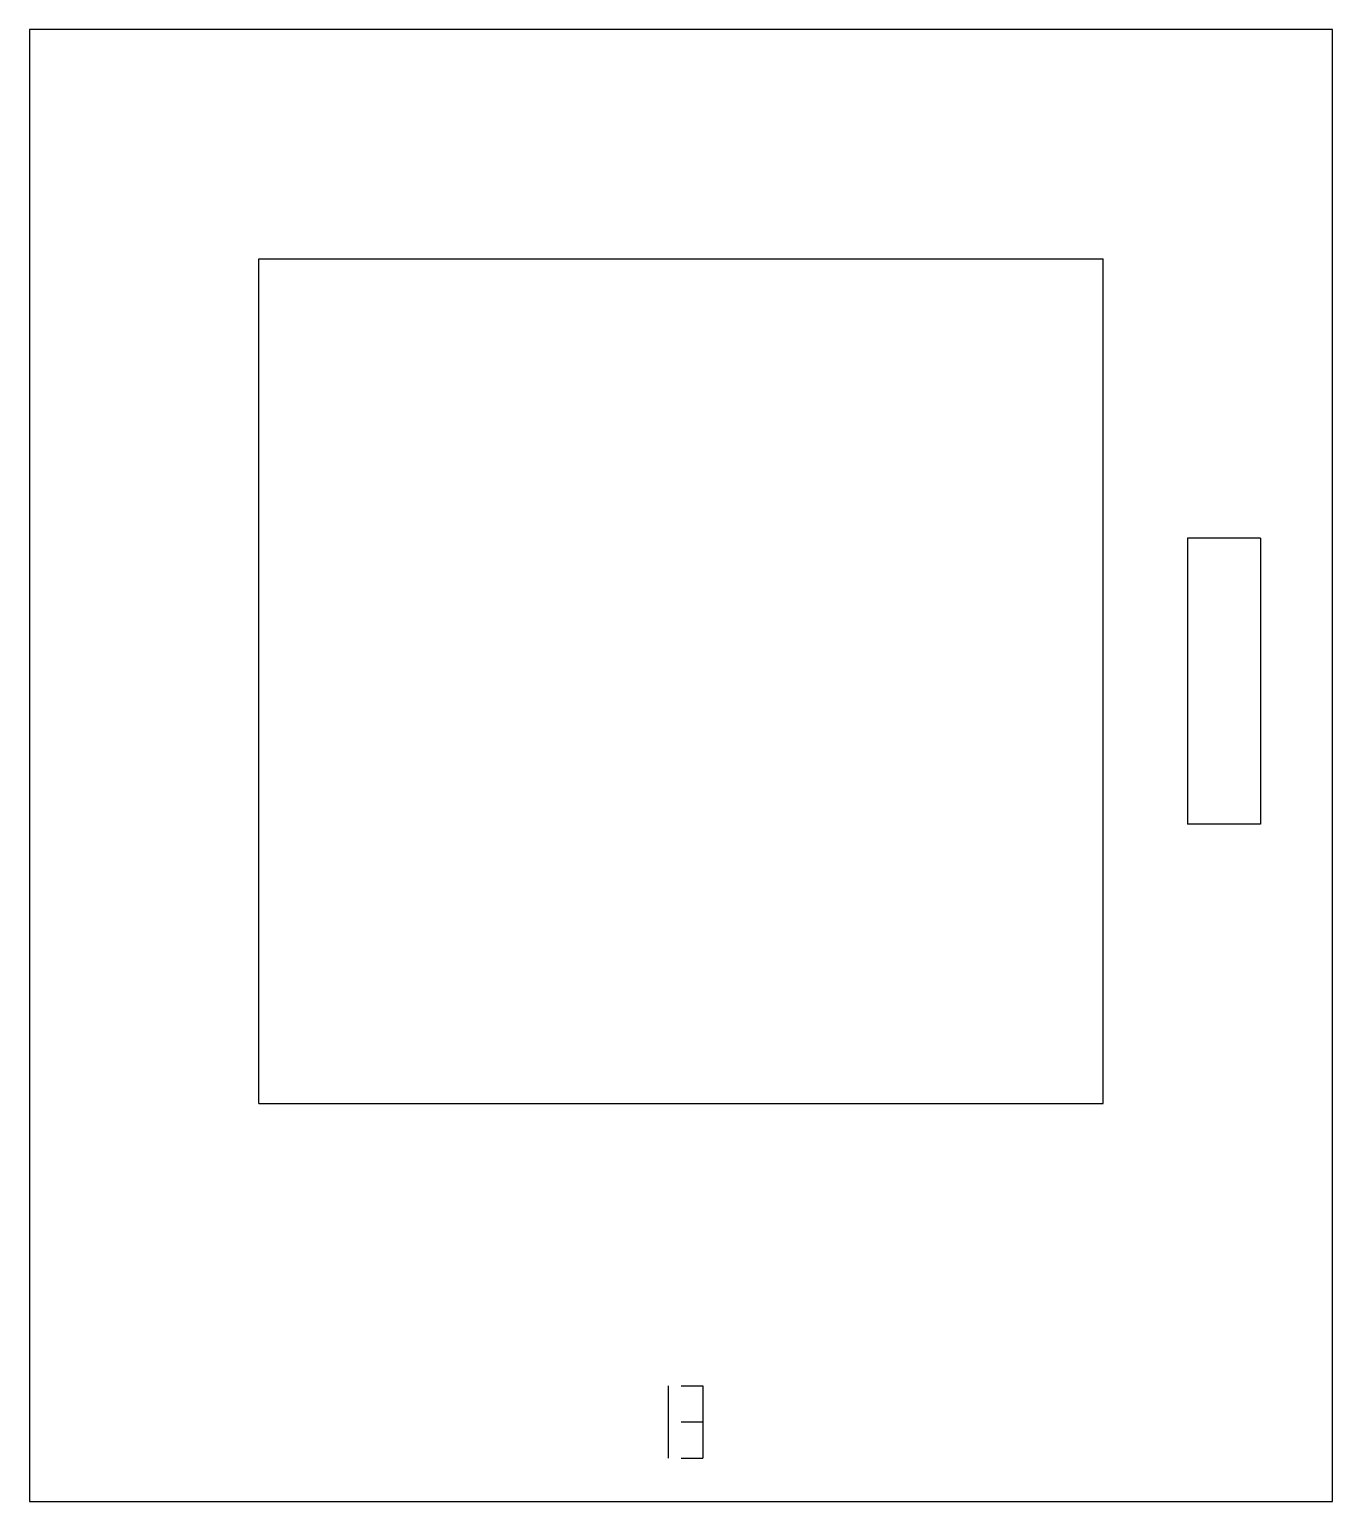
# Model space of a CAD drawing. Extents: x 0 to 54, y 0 to 61.
import ezdxf

# ---------------------------------------------------------------- set-up
doc = ezdxf.new("R2010")
doc.units = 0
doc.layers.add('CUT', color=1, linetype='CONTINUOUS')
doc.layers.add('SCORE', color=5, linetype='CONTINUOUS')

msp = doc.modelspace()

# ---------------------------------------------------------------- linework, layer by layer
at = {"layer": 'CUT'}
for p, q in [((54, 61), (0, 61)), ((0, 61), (0, 0)), ((54, 0), (54, 61)), ((9.5, 16.5), (9.5, 51.5)), ((9.5, 51.5), (44.5, 51.5)), ((44.5, 16.5), (44.5, 51.5)), ((47.985, 39.925), (47.985, 28.075)), ((51.015, 39.925), (47.985, 39.925)), ((51.015, 39.925), (51.015, 28.075)), ((51.015, 28.075), (47.985, 28.075)), ((9.5, 16.5), (44.5, 16.5)), ((0, 0), (54, 0))]:
    msp.add_line(p, q, dxfattribs=at)
at = {"layer": 'SCORE'}
for p, q in [((26.475, 4.8), (26.475, 3.3)), ((27, 4.8), (27.9, 4.8)), ((27.9, 4.8), (27.9, 3.3)), ((26.475, 3.3), (26.475, 1.8)), ((27, 3.3), (27.9, 3.3)), ((27.9, 3.3), (27.9, 1.8)), ((27, 1.8), (27.9, 1.8))]:
    msp.add_line(p, q, dxfattribs=at)

doc.saveas('drawing.dxf')
